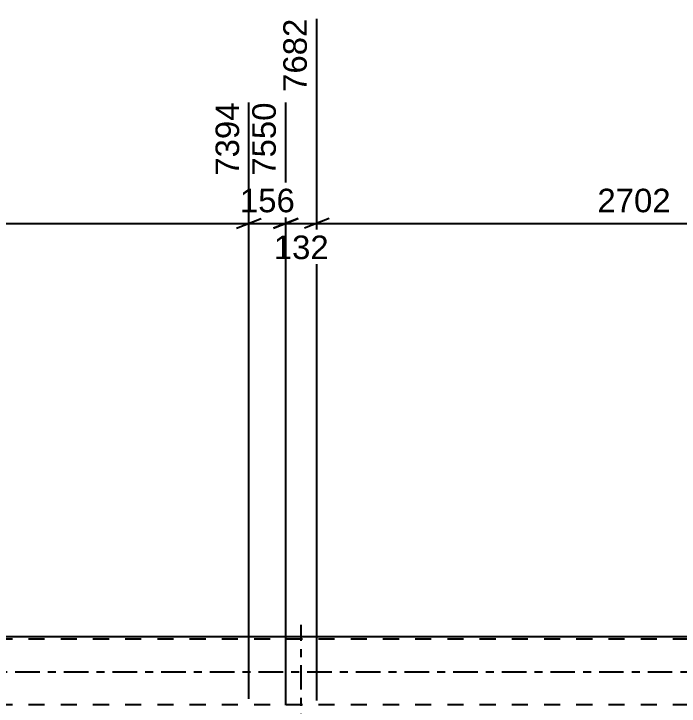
# Model space of a CAD drawing. Header units: millimetres. Extents: x -82 to 1107, y -546 to 295.
# Drawn here: x 160.7 to 241.7, y -4.2 to 80.1 of the extents above; entities that cross this region are included whole.
import ezdxf

# ---------------------------------------------------------------- set-up
doc = ezdxf.new("R2010")
doc.units = ezdxf.units.MM
doc.linetypes.add('DXK_LINE_DOT2', pattern=[3.9198, 1.9599, -1.9599])
doc.linetypes.add('DXK_LINE_DOT3', pattern=[5.9187, 2.979, -0.9799, 0.9799, -0.9799])
doc.styles.add('Arial', font='ARIAL.TTF', dxfattribs={"height": 0.2})

# ---------------------------------------------------------------- blocks, each defined once
blk = doc.blocks.new('Part-761553693-1481 - 1360')
at = {"color": 7, "linetype": 'DXK_LINE_DOT3'}
blk.add_line((195.7, -96.857), (195.7, 5.714), dxfattribs=at)
blk = doc.blocks.new('Part-761553693-1681 - 1360')
at = {"color": 2, "linetype": 'Continuous'}
blk.add_line((279.985, 4.286), (111.414, 4.286), dxfattribs=at)
at = {"color": 7, "linetype": 'DXK_LINE_DOT2'}
for p, q in [((681.897, 4), (12.957, 4)), ((681.897, -4), (12.957, -4))]:
    blk.add_line(p, q, dxfattribs=at)
at = {"color": 7, "linetype": 'DXK_LINE_DOT3'}
blk.add_line((12.957, 0), (681.897, 0), dxfattribs=at)
blk = doc.blocks.new('StraightDimension-761553693-20331 - 1360')
at = {"color": 7, "linetype": 'Continuous'}
for p, q in [((197.586, -3.464), (197.586, 79.474)), ((274.787, -3.286), (274.787, 71.498)), ((199.086, 55.18), (196.086, 53.98)), ((273.287, 53.98), (276.287, 55.18)), ((197.586, 54.58), (274.787, 54.58))]:
    blk.add_line(p, q, dxfattribs=at)
at = {"color": 0, "linetype": 'Continuous'}
blk.add_wipeout([(274.187, 72.098), (269.987, 72.098), (269.987, 59.78), (274.187, 59.78)], dxfattribs=at)
at = {"color": 0}
blk.add_wipeout([(241.234, 55.33), (241.234, 59.53), (231.139, 59.53), (231.139, 55.33)], dxfattribs=at)
at = {"color": 3, "linetype": 'Continuous', "style": 'Arial'}
blk.add_text('10384', height=2.8652, rotation=90.00021, dxfattribs=at).set_placement((273.587, 60.38))
at = {"color": 3, "style": 'Arial'}
blk.add_text('2702', height=2.8652, dxfattribs=at).set_placement((231.739, 55.93))
blk = doc.blocks.new('StraightDimension-761553693-20332 - 1360')
at = {"color": 7, "linetype": 'Continuous'}
for p, q in [((197.586, -3.464), (197.586, 79.474)), ((193.814, -4.049), (193.814, 69.274)), ((192.314, 53.98), (195.314, 55.18)), ((199.086, 55.18), (196.086, 53.98)), ((193.814, 54.58), (197.586, 54.58))]:
    blk.add_line(p, q, dxfattribs=at)
at = {"color": 0, "linetype": 'Continuous'}
blk.add_wipeout([(196.986, 80.074), (192.786, 80.074), (192.786, 69.98), (196.986, 69.98)], dxfattribs=at)
at = {"color": 3, "linetype": 'Continuous', "style": 'Arial'}
blk.add_text('7682', height=2.8652, rotation=90.00021, dxfattribs=at).set_placement((196.386, 70.58))
at = {"color": 0}
blk.add_wipeout([(199.636, 49.63), (199.636, 53.83), (191.765, 53.83), (191.765, 49.63)], dxfattribs=at)
at = {"color": 3, "style": 'Arial'}
blk.add_text('132', height=2.8652, dxfattribs=at).set_placement((192.365, 50.23))
blk = doc.blocks.new('StraightDimension-761553693-20333 - 1360')
at = {"color": 7, "linetype": 'Continuous'}
for p, q in [((189.349, -3.286), (189.349, 69.274)), ((193.814, -4.049), (193.814, 69.274)), ((187.849, 53.98), (190.849, 55.18)), ((195.314, 55.18), (192.314, 53.98)), ((189.349, 54.58), (193.814, 54.58))]:
    blk.add_line(p, q, dxfattribs=at)
at = {"color": 0}
blk.add_wipeout([(195.517, 55.33), (195.517, 59.53), (187.646, 59.53), (187.646, 55.33)], dxfattribs=at)
at = {"color": 3, "style": 'Arial'}
blk.add_text('156', height=2.8652, dxfattribs=at).set_placement((188.246, 55.93))
at = {"color": 0, "linetype": 'Continuous'}
blk.add_wipeout([(193.214, 69.874), (189.014, 69.874), (189.014, 59.78), (193.214, 59.78)], dxfattribs=at)
at = {"color": 3, "linetype": 'Continuous', "style": 'Arial'}
blk.add_text('7550', height=2.8652, rotation=90.00021, dxfattribs=at).set_placement((192.614, 60.38))
blk = doc.blocks.new('StraightDimension-761553693-20334 - 1360')
at = {"color": 7, "linetype": 'Continuous'}
for p, q in [((111.872, -3.758), (111.872, 79.474)), ((189.349, -3.286), (189.349, 69.274)), ((113.372, 55.18), (110.372, 53.98)), ((187.849, 53.98), (190.849, 55.18)), ((111.872, 54.58), (189.349, 54.58))]:
    blk.add_line(p, q, dxfattribs=at)
at = {"color": 0, "linetype": 'Continuous'}
blk.add_wipeout([(188.749, 69.874), (184.549, 69.874), (184.549, 59.78), (188.749, 59.78)], dxfattribs=at)
at = {"color": 0}
blk.add_wipeout([(155.658, 55.33), (155.658, 59.53), (145.563, 59.53), (145.563, 55.33)], dxfattribs=at)
at = {"color": 3, "linetype": 'Continuous', "style": 'Arial'}
blk.add_text('7394', height=2.8652, rotation=90.00021, dxfattribs=at).set_placement((188.149, 60.38))
at = {"color": 3, "style": 'Arial'}
blk.add_text('2712', height=2.8652, dxfattribs=at).set_placement((146.163, 55.93))

msp = doc.modelspace()

# ---------------------------------------------------------------- block references
for name in ['Part-761553693-1481 - 1360', 'Part-761553693-1681 - 1360']:
    msp.add_blockref(name, (0, 0))

# ---------------------------------------------------------------- next in the draw order: block references
msp.add_blockref('StraightDimension-761553693-20331 - 1360', (0, 0))

# ---------------------------------------------------------------- next in the draw order: block references
msp.add_blockref('StraightDimension-761553693-20332 - 1360', (0, 0))

# ---------------------------------------------------------------- next in the draw order: block references
msp.add_blockref('StraightDimension-761553693-20333 - 1360', (0, 0))

# ---------------------------------------------------------------- next in the draw order: block references
msp.add_blockref('StraightDimension-761553693-20334 - 1360', (0, 0))

doc.saveas('drawing.dxf')
